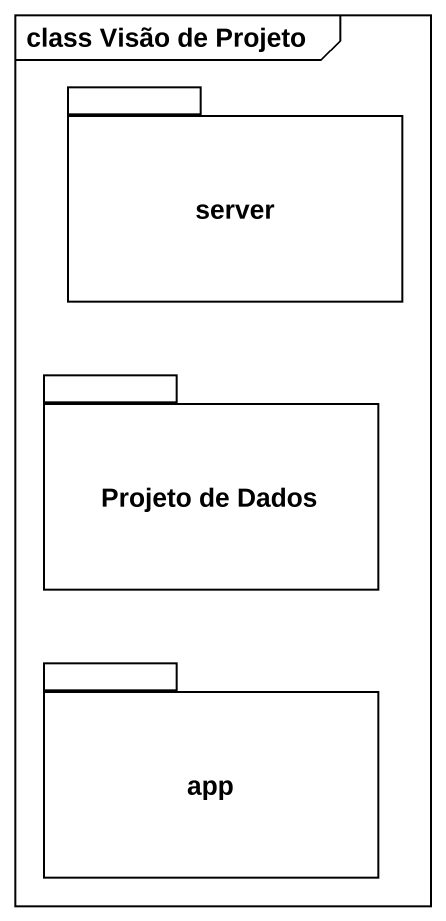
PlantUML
@startuml
mainframe class Visão de Projeto
package server {
}
package "Projeto de Dados" as Projeto_de_Dados {
}
package app {
}
@enduml
